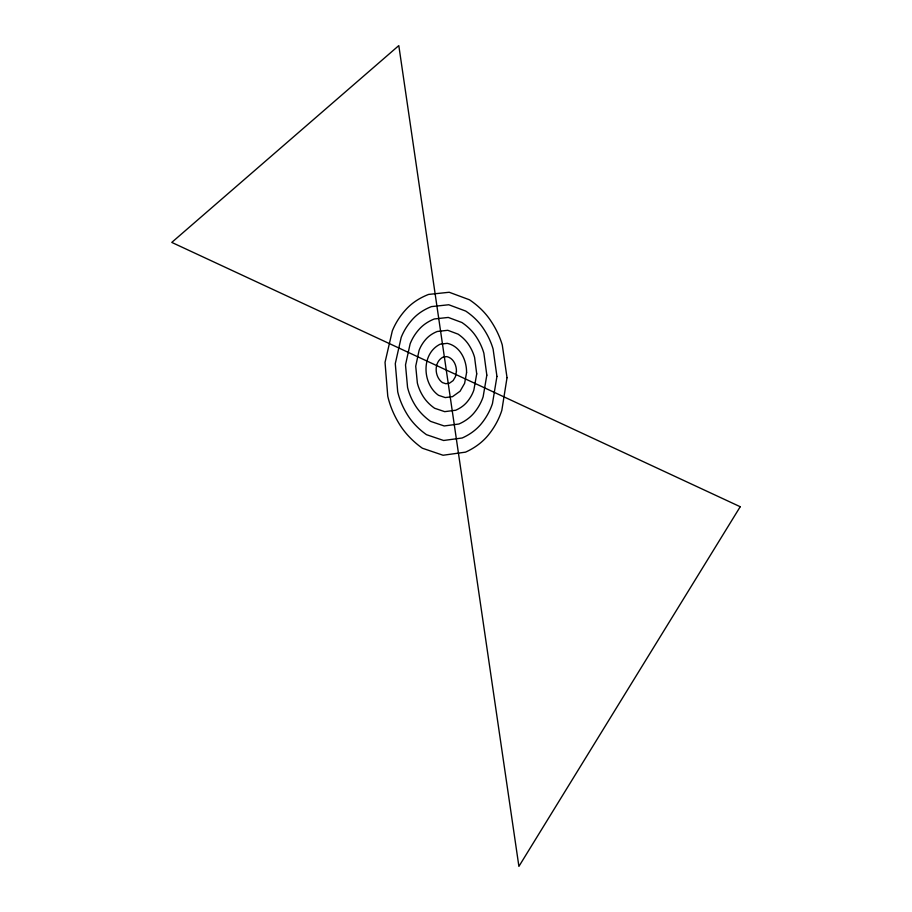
<?xml version="1.0" encoding="UTF-8"?>
<svg xmlns="http://www.w3.org/2000/svg" width="912" height="912" viewBox="0 0 912 912"><rect width="100%" height="100%" fill="white"/><g stroke="black" fill="none" stroke-linecap="round" stroke-linejoin="round"><path stroke-width="1.37" d="M507.026 377.693L501.839 410.332A123.85 94.278 11.2 0 1 488.467 434.876A79.504 60.979 13.1 0 1 465.508 452.147L443.072 455.248L422.347 448.214A84.052 64.159 15.4 0 1 399.342 424.023A122.824 92.716 16.7 0 1 387.771 396.241L385.035 362.349L392.308 330.919A121.307 90.47 16.3 0 1 406.49 308.906A76.813 56.932 14.6 0 1 428.572 294.428L449.217 292.262L469.441 299.774A77.064 57.285 12.7 0 1 490.04 319.736A122.322 91.964 11.2 0 1 502.273 344.998L507.026 377.693M496.937 376.428L492.469 403.537A102.953 78.25 11.7 0 1 481.262 423.806A66.052 50.502 13.2 0 1 462.19 437.988L443.62 440.485L426.485 434.682A69.882 53.227 15.1 0 1 407.402 414.755A102.247 77.167 16.2 0 1 397.712 391.795L395.284 363.637L401.2 337.372A101.198 75.605 15.9 0 1 412.965 318.858A64.182 47.698 14.5 0 1 431.422 306.614L448.75 304.756L465.713 311.072A64.353 47.948 12.9 0 1 482.961 327.887A101.905 76.642 11.6 0 1 493.107 349.091L496.937 376.428M486.826 375.151L483.143 396.777A82.171 62.347 12.1 0 1 474.126 412.84A52.679 40.162 13.4 0 1 458.918 424.012L444.167 425.961L430.567 421.367A55.769 42.385 14.9 0 1 415.359 405.601A81.727 61.663 15.7 0 1 407.561 387.383L405.509 364.925L410.126 343.847A81.054 60.659 15.5 0 1 419.497 328.901A51.482 38.361 14.4 0 1 434.317 318.961L448.271 317.433L461.939 322.529A51.596 38.521 13.1 0 1 475.79 336.129A81.499 61.321 12.1 0 1 483.873 353.229L486.826 375.151M476.714 373.886L473.864 390.051A61.503 46.58 12.6 0 1 467.058 401.987A39.387 29.936 13.5 0 1 455.692 410.24L444.714 411.654L434.591 408.245A41.735 31.646 14.6 0 1 423.225 396.56A61.241 46.193 15.3 0 1 417.354 383.006L415.724 366.214L419.098 350.345A60.865 45.634 15.1 0 1 426.098 339.036A38.714 28.933 14.3 0 1 437.247 331.478L447.781 330.292L458.109 334.157A38.783 29.024 13.3 0 1 468.54 344.462A61.127 46.01 12.5 0 1 474.582 357.39L476.714 373.886M466.579 372.609L464.618 383.348L460.07 391.237L452.512 396.663L445.238 397.575L438.547 395.318C422.085 383.656 421.025 353.548 440.222 344.166L447.29 343.345C460.321 346.218 466.705 360.251 466.579 372.609M456.445 371.332L455.43 376.69L453.139 380.589L449.377 383.268L445.763 383.713L442.445 382.595C434.203 376.781 433.667 361.745 443.232 357.025L446.789 356.603C453.344 358.04 456.536 365.119 456.445 371.332M740.225 506.73L518.905 866.4L398.806 45.6L171.775 242.41L740.225 506.73"/></g></svg>
